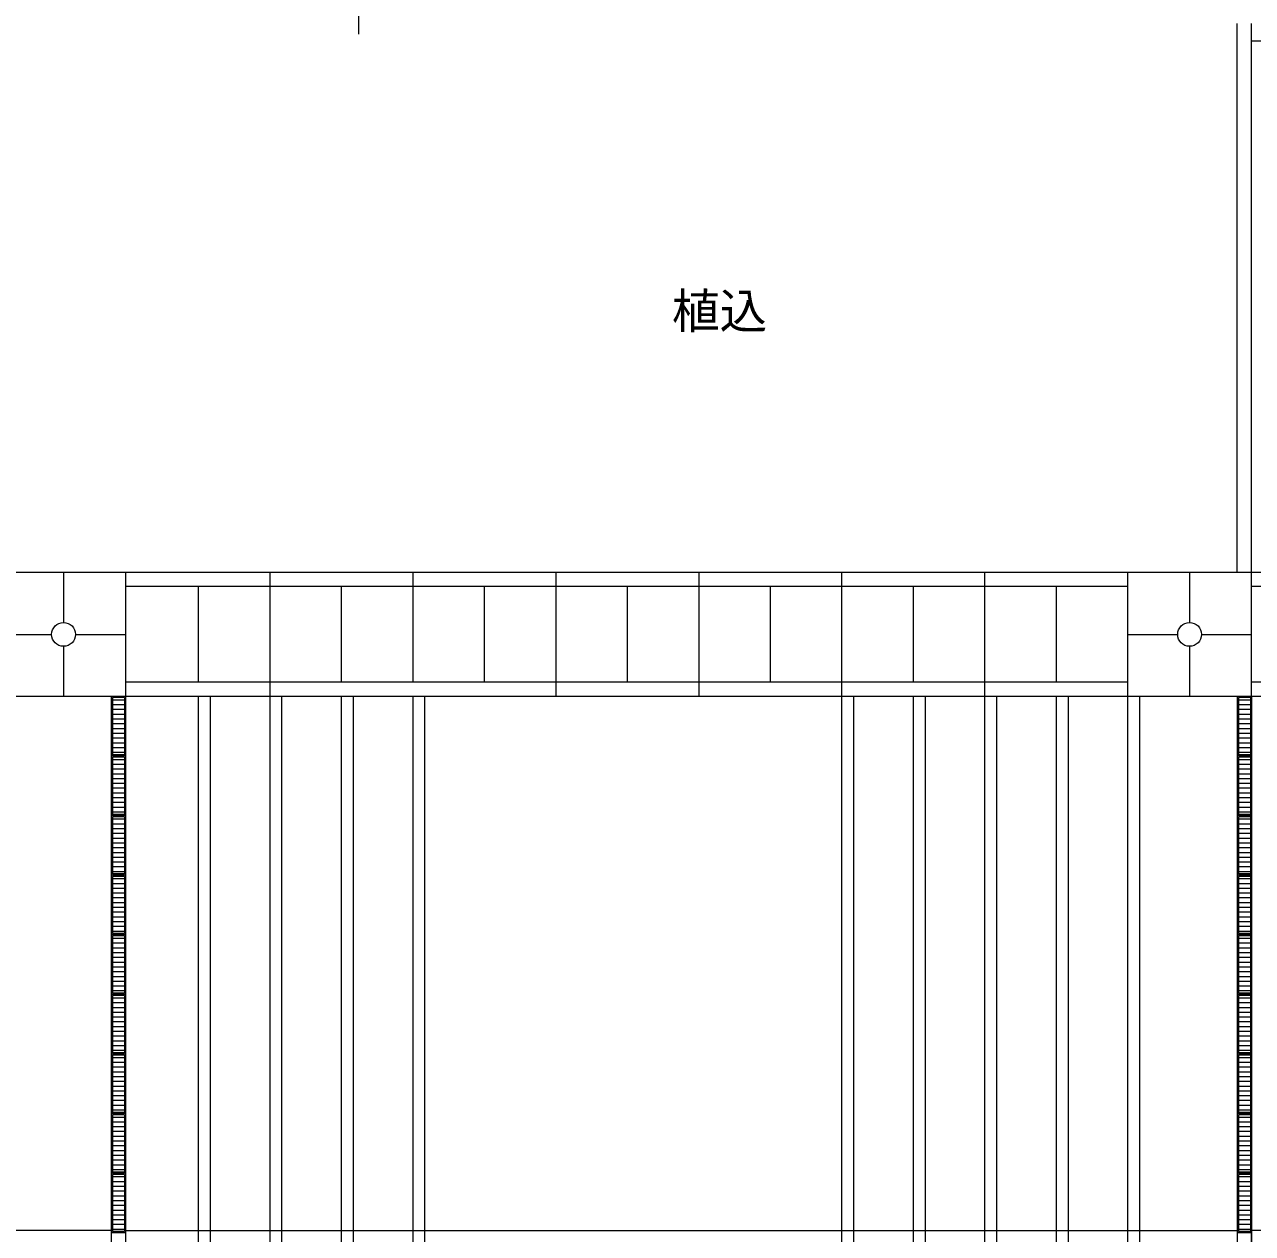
# Model space of a CAD drawing. Units: millimetres at full size, sheet at 1:200; details may follow other scales. Extents: x -96239 to 62349, y -170536 to 17264.
# Drawn here: x -46144 to -35839, y -30646 to -20506 of the extents above; entities that cross this region are included whole.
import ezdxf
from ezdxf.enums import TextEntityAlignment as Align

# ---------------------------------------------------------------- set-up
doc = ezdxf.new("R2010")
doc.units = ezdxf.units.MM
doc.header["$LTSCALE"] = 200
for name, color, linetype, lineweight in [('0-9_外景', 7, 'Continuous', 9), ('0-A_植樹', 7, 'Continuous', 9), ('0-C_タイル・側溝', 7, 'Continuous', 9)]:
    doc.layers.add(name, color=color, linetype=linetype, lineweight=lineweight)
doc.layers.add('0-E_屋外名', color=7, linetype='Continuous')
doc.styles.add('・', font='')
doc.styles.get('・').set_extended_font_data('・')

msp = doc.modelspace()

# ---------------------------------------------------------------- linework, layer by layer
at = {"layer": '0-9_外景'}
for p, q in [((-35966.1, -25101), (-35966.1, -20496.2)), ((-35846.1, -41786.2), (-35846.1, -20496.2)), ((-17956.1, -20646.2), (-35846.1, -20646.2)), ((-17986.1, -25101), (-75557.6, -25101)), ((-45816.1, -25101), (-45816.1, -25521.2)), ((-45296.1, -25101), (-45296.1, -26141)), ((-44086.1, -25101), (-44086.1, -26141)), ((-42886.1, -25101), (-42886.1, -26021)), ((-41686.1, -25101), (-41686.1, -26141)), ((-40486.1, -25101), (-40486.1, -26141)), ((-39286.1, -25101), (-39286.1, -26141)), ((-38086.1, -25101), (-38086.1, -26141)), ((-36886.1, -25101), (-36886.1, -26141)), ((-36366.1, -25101), (-36366.1, -25521.2)), ((-36886.1, -25221), (-45296.1, -25221)), ((-44686.1, -25221), (-44686.1, -26021)), ((-43486.1, -25221), (-43486.1, -26021)), ((-42286.1, -25221), (-42286.1, -26021)), ((-41086.1, -25221), (-41086.1, -26021)), ((-39886.1, -25221), (-39886.1, -26021)), ((-38686.1, -25221), (-38686.1, -26021)), ((-37486.1, -25221), (-37486.1, -26021)), ((-30586.1, -25221), (-35846.1, -25221)), ((-46336.1, -25621.2), (-45916.1, -25621.2)), ((-45716.1, -25621.2), (-45296.1, -25621.2)), ((-36886.1, -25621.2), (-36466.1, -25621.2)), ((-36266.1, -25621.2), (-35846.1, -25621.2)), ((-45816.1, -25721.2), (-45816.1, -26141)), ((-36366.1, -25721.2), (-36366.1, -26141)), ((-36886.1, -26021), (-45296.1, -26021)), ((-30586.1, -26021), (-35846.1, -26021)), ((17131.4, -26141), (-75689.5, -26141)), ((-44686.1, -26141), (-44686.1, -34841)), ((-44586.1, -26141), (-44586.1, -34841)), ((-44086.1, -26141), (-44086.1, -34841)), ((-43986.1, -26141), (-43986.1, -34841)), ((-43486.1, -26141), (-43486.1, -34841)), ((-43386.1, -26141), (-43386.1, -34841)), ((-42886.1, -26141), (-42886.1, -34841)), ((-42786.1, -26141), (-42786.1, -34841)), ((-39286.1, -26141), (-39286.1, -34841)), ((-39186.1, -26141), (-39186.1, -34841)), ((-38686.1, -26141), (-38686.1, -34841)), ((-38586.1, -26141), (-38586.1, -34841)), ((-38086.1, -26141), (-38086.1, -34841)), ((-37986.1, -26141), (-37986.1, -34841)), ((-37486.1, -26141), (-37486.1, -34841)), ((-37386.1, -26141), (-37386.1, -34841)), ((-36886.1, -26141), (-36886.1, -34841)), ((-36786.1, -26141), (-36786.1, -34841)), ((-45416.1, -30621), (-76257.7, -30621)), ((-45296.1, -30621), (-35966.1, -30621)), ((17131.4, -30621), (-35846.1, -30621))]:
    msp.add_line(p, q, dxfattribs=at)
for centre in [(-45816.1, -25621.2), (-36366.1, -25621.2)]:
    msp.add_circle(centre, 100, dxfattribs=at)
at = {"layer": '0-A_植樹', "color": 3}
msp.add_line((-43341.1, 5682.4), (-43341.1, -20586.9), dxfattribs=at)
at = {"layer": '0-C_タイル・側溝'}
for p, q in [((-45416.1, -26141), (-45416.1, -36141)), ((-45416.1, -26141), (-45416.1, -26641)), ((-45296.1, -26141), (-45416.1, -26141)), ((-45406.1, -26151), (-45406.1, -26631)), ((-45306.1, -26151), (-45406.1, -26151)), ((-45306.1, -26151), (-45306.1, -26631)), ((-45296.1, -26141), (-45296.1, -36141)), ((-45296.1, -26141), (-45296.1, -26641)), ((-35966.1, -26141), (-35966.1, -36141)), ((-35966.1, -26141), (-35966.1, -26641)), ((-35846.1, -26141), (-35966.1, -26141)), ((-35956.1, -26151), (-35956.1, -26631)), ((-35856.1, -26151), (-35956.1, -26151)), ((-35856.1, -26151), (-35856.1, -26631)), ((-35846.1, -26141), (-35846.1, -26641)), ((-45416.1, -26641), (-45416.1, -27141)), ((-45296.1, -26641), (-45416.1, -26641)), ((-45296.1, -26641), (-45416.1, -26641)), ((-45306.1, -26631), (-45406.1, -26631)), ((-45406.1, -26651), (-45406.1, -27131)), ((-45306.1, -26651), (-45406.1, -26651)), ((-45306.1, -26651), (-45306.1, -27131)), ((-45296.1, -26641), (-45296.1, -27141)), ((-35966.1, -26641), (-35966.1, -27141)), ((-35846.1, -26641), (-35966.1, -26641)), ((-35846.1, -26641), (-35966.1, -26641)), ((-35856.1, -26631), (-35956.1, -26631)), ((-35956.1, -26651), (-35956.1, -27131)), ((-35856.1, -26651), (-35956.1, -26651)), ((-35856.1, -26651), (-35856.1, -27131)), ((-35846.1, -26641), (-35846.1, -27141)), ((-45416.1, -27141), (-45416.1, -27641)), ((-45296.1, -27141), (-45416.1, -27141)), ((-45296.1, -27141), (-45416.1, -27141)), ((-45306.1, -27131), (-45406.1, -27131)), ((-45406.1, -27151), (-45406.1, -27631)), ((-45306.1, -27151), (-45406.1, -27151)), ((-45306.1, -27151), (-45306.1, -27631)), ((-45296.1, -27141), (-45296.1, -27641)), ((-35966.1, -27141), (-35966.1, -27641)), ((-35846.1, -27141), (-35966.1, -27141)), ((-35846.1, -27141), (-35966.1, -27141)), ((-35856.1, -27131), (-35956.1, -27131)), ((-35956.1, -27151), (-35956.1, -27631)), ((-35856.1, -27151), (-35956.1, -27151)), ((-35856.1, -27151), (-35856.1, -27631)), ((-35846.1, -27141), (-35846.1, -27641)), ((-45416.1, -27641), (-45416.1, -28141)), ((-45296.1, -27641), (-45416.1, -27641)), ((-45296.1, -27641), (-45416.1, -27641)), ((-45306.1, -27631), (-45406.1, -27631)), ((-45406.1, -27651), (-45406.1, -28131)), ((-45306.1, -27651), (-45406.1, -27651)), ((-45306.1, -27651), (-45306.1, -28131)), ((-45296.1, -27641), (-45296.1, -28141)), ((-35966.1, -27641), (-35966.1, -28141)), ((-35846.1, -27641), (-35966.1, -27641)), ((-35846.1, -27641), (-35966.1, -27641)), ((-35856.1, -27631), (-35956.1, -27631)), ((-35956.1, -27651), (-35956.1, -28131)), ((-35856.1, -27651), (-35956.1, -27651)), ((-35856.1, -27651), (-35856.1, -28131)), ((-35846.1, -27641), (-35846.1, -28141)), ((-45306.1, -28131), (-45406.1, -28131)), ((-35856.1, -28131), (-35956.1, -28131)), ((-45416.1, -28141), (-45416.1, -28641)), ((-45296.1, -28141), (-45416.1, -28141)), ((-45296.1, -28141), (-45416.1, -28141)), ((-45406.1, -28151), (-45406.1, -28631)), ((-45306.1, -28151), (-45406.1, -28151)), ((-45306.1, -28151), (-45306.1, -28631)), ((-45296.1, -28141), (-45296.1, -28641)), ((-35966.1, -28141), (-35966.1, -28641)), ((-35846.1, -28141), (-35966.1, -28141)), ((-35846.1, -28141), (-35966.1, -28141)), ((-35956.1, -28151), (-35956.1, -28631)), ((-35856.1, -28151), (-35956.1, -28151)), ((-35856.1, -28151), (-35856.1, -28631)), ((-35846.1, -28141), (-35846.1, -28641)), ((-45416.1, -28641), (-45416.1, -29141)), ((-45296.1, -28641), (-45416.1, -28641)), ((-45296.1, -28641), (-45416.1, -28641)), ((-45306.1, -28631), (-45406.1, -28631)), ((-45296.1, -28641), (-45296.1, -29141)), ((-35966.1, -28641), (-35966.1, -29141)), ((-35846.1, -28641), (-35966.1, -28641)), ((-35846.1, -28641), (-35966.1, -28641)), ((-35856.1, -28631), (-35956.1, -28631)), ((-35846.1, -28641), (-35846.1, -29141)), ((-45406.1, -28651), (-45406.1, -29131)), ((-45306.1, -28651), (-45406.1, -28651)), ((-45306.1, -28651), (-45306.1, -29131)), ((-35956.1, -28651), (-35956.1, -29131)), ((-35856.1, -28651), (-35956.1, -28651)), ((-35856.1, -28651), (-35856.1, -29131)), ((-45416.1, -29141), (-45416.1, -29641)), ((-45296.1, -29141), (-45416.1, -29141)), ((-45296.1, -29141), (-45416.1, -29141)), ((-45306.1, -29131), (-45406.1, -29131)), ((-45406.1, -29151), (-45406.1, -29631)), ((-45306.1, -29151), (-45406.1, -29151)), ((-45306.1, -29151), (-45306.1, -29631)), ((-45296.1, -29141), (-45296.1, -29641)), ((-35966.1, -29141), (-35966.1, -29641)), ((-35846.1, -29141), (-35966.1, -29141)), ((-35846.1, -29141), (-35966.1, -29141)), ((-35856.1, -29131), (-35956.1, -29131)), ((-35956.1, -29151), (-35956.1, -29631)), ((-35856.1, -29151), (-35956.1, -29151)), ((-35856.1, -29151), (-35856.1, -29631)), ((-35846.1, -29141), (-35846.1, -29641)), ((-45416.1, -29641), (-45416.1, -30141)), ((-45296.1, -29641), (-45416.1, -29641)), ((-45296.1, -29641), (-45416.1, -29641)), ((-45306.1, -29631), (-45406.1, -29631)), ((-45406.1, -29651), (-45406.1, -30131)), ((-45306.1, -29651), (-45406.1, -29651)), ((-45306.1, -29651), (-45306.1, -30131)), ((-45296.1, -29641), (-45296.1, -30141)), ((-35966.1, -29641), (-35966.1, -30141)), ((-35846.1, -29641), (-35966.1, -29641)), ((-35846.1, -29641), (-35966.1, -29641)), ((-35856.1, -29631), (-35956.1, -29631)), ((-35956.1, -29651), (-35956.1, -30131)), ((-35856.1, -29651), (-35956.1, -29651)), ((-35856.1, -29651), (-35856.1, -30131)), ((-35846.1, -29641), (-35846.1, -30141)), ((-45416.1, -30141), (-45416.1, -30641)), ((-45296.1, -30141), (-45416.1, -30141)), ((-45296.1, -30141), (-45416.1, -30141)), ((-45306.1, -30131), (-45406.1, -30131)), ((-45406.1, -30151), (-45406.1, -30631)), ((-45306.1, -30151), (-45406.1, -30151)), ((-45306.1, -30151), (-45306.1, -30631)), ((-45296.1, -30141), (-45296.1, -30641)), ((-35966.1, -30141), (-35966.1, -30641)), ((-35846.1, -30141), (-35966.1, -30141)), ((-35846.1, -30141), (-35966.1, -30141)), ((-35856.1, -30131), (-35956.1, -30131)), ((-35956.1, -30151), (-35956.1, -30631)), ((-35856.1, -30151), (-35956.1, -30151)), ((-35856.1, -30151), (-35856.1, -30631)), ((-35846.1, -30141), (-35846.1, -30641)), ((-45416.1, -30641), (-45416.1, -31141)), ((-45296.1, -30641), (-45416.1, -30641)), ((-45296.1, -30641), (-45416.1, -30641)), ((-45306.1, -30631), (-45406.1, -30631)), ((-45296.1, -30641), (-45296.1, -31141)), ((-35966.1, -30641), (-35966.1, -31141)), ((-35846.1, -30641), (-35966.1, -30641)), ((-35846.1, -30641), (-35966.1, -30641)), ((-35856.1, -30631), (-35956.1, -30631)), ((-35846.1, -30641), (-35846.1, -31141))]:
    msp.add_line(p, q, dxfattribs=at)
at = {"layer": '0-C_タイル・側溝', "color": 4, "lineweight": 5}
for p, q in [((-45406.1, -26169.6), (-45306.1, -26169.6)), ((-35956.1, -26169.6), (-35856.1, -26169.6)), ((-45406.1, -26209.6), (-45306.1, -26209.6)), ((-45406.1, -26249.6), (-45306.1, -26249.6)), ((-35956.1, -26209.6), (-35856.1, -26209.6)), ((-35956.1, -26249.6), (-35856.1, -26249.6)), ((-45406.1, -26289.6), (-45306.1, -26289.6)), ((-45406.1, -26329.6), (-45306.1, -26329.6)), ((-45406.1, -26369.6), (-45306.1, -26369.6)), ((-35956.1, -26289.6), (-35856.1, -26289.6)), ((-35956.1, -26329.6), (-35856.1, -26329.6)), ((-35956.1, -26369.6), (-35856.1, -26369.6)), ((-45406.1, -26409.6), (-45306.1, -26409.6)), ((-45406.1, -26449.6), (-45306.1, -26449.6)), ((-35956.1, -26409.6), (-35856.1, -26409.6)), ((-35956.1, -26449.6), (-35856.1, -26449.6)), ((-45406.1, -26489.6), (-45306.1, -26489.6)), ((-45406.1, -26529.6), (-45306.1, -26529.6)), ((-45406.1, -26569.6), (-45306.1, -26569.6)), ((-35956.1, -26489.6), (-35856.1, -26489.6)), ((-35956.1, -26529.6), (-35856.1, -26529.6)), ((-35956.1, -26569.6), (-35856.1, -26569.6)), ((-45406.1, -26609.6), (-45306.1, -26609.6)), ((-45406.1, -26669.6), (-45306.1, -26669.6)), ((-35956.1, -26609.6), (-35856.1, -26609.6)), ((-35956.1, -26669.6), (-35856.1, -26669.6)), ((-45406.1, -26709.6), (-45306.1, -26709.6)), ((-45406.1, -26749.6), (-45306.1, -26749.6)), ((-45406.1, -26789.6), (-45306.1, -26789.6)), ((-35956.1, -26709.6), (-35856.1, -26709.6)), ((-35956.1, -26749.6), (-35856.1, -26749.6)), ((-35956.1, -26789.6), (-35856.1, -26789.6)), ((-45406.1, -26829.6), (-45306.1, -26829.6)), ((-45406.1, -26869.6), (-45306.1, -26869.6)), ((-35956.1, -26829.6), (-35856.1, -26829.6)), ((-35956.1, -26869.6), (-35856.1, -26869.6)), ((-45406.1, -26909.6), (-45306.1, -26909.6)), ((-45406.1, -26949.6), (-45306.1, -26949.6)), ((-45406.1, -26989.6), (-45306.1, -26989.6)), ((-35956.1, -26909.6), (-35856.1, -26909.6)), ((-35956.1, -26949.6), (-35856.1, -26949.6)), ((-35956.1, -26989.6), (-35856.1, -26989.6)), ((-45406.1, -27029.6), (-45306.1, -27029.6)), ((-45406.1, -27069.6), (-45306.1, -27069.6)), ((-35956.1, -27029.6), (-35856.1, -27029.6)), ((-35956.1, -27069.6), (-35856.1, -27069.6)), ((-45406.1, -27109.6), (-45306.1, -27109.6)), ((-45406.1, -27169.6), (-45306.1, -27169.6)), ((-35956.1, -27109.6), (-35856.1, -27109.6)), ((-35956.1, -27169.6), (-35856.1, -27169.6)), ((-45406.1, -27209.6), (-45306.1, -27209.6)), ((-45406.1, -27249.6), (-45306.1, -27249.6)), ((-45406.1, -27289.6), (-45306.1, -27289.6)), ((-35956.1, -27209.6), (-35856.1, -27209.6)), ((-35956.1, -27249.6), (-35856.1, -27249.6)), ((-35956.1, -27289.6), (-35856.1, -27289.6)), ((-45406.1, -27329.6), (-45306.1, -27329.6)), ((-45406.1, -27369.6), (-45306.1, -27369.6)), ((-45406.1, -27409.6), (-45306.1, -27409.6)), ((-35956.1, -27329.6), (-35856.1, -27329.6)), ((-35956.1, -27369.6), (-35856.1, -27369.6)), ((-35956.1, -27409.6), (-35856.1, -27409.6)), ((-45406.1, -27449.6), (-45306.1, -27449.6)), ((-45406.1, -27489.6), (-45306.1, -27489.6)), ((-35956.1, -27449.6), (-35856.1, -27449.6)), ((-35956.1, -27489.6), (-35856.1, -27489.6)), ((-45406.1, -27529.6), (-45306.1, -27529.6)), ((-45406.1, -27569.6), (-45306.1, -27569.6)), ((-45406.1, -27609.6), (-45306.1, -27609.6)), ((-35956.1, -27529.6), (-35856.1, -27529.6)), ((-35956.1, -27569.6), (-35856.1, -27569.6)), ((-35956.1, -27609.6), (-35856.1, -27609.6)), ((-45406.1, -27669.6), (-45306.1, -27669.6)), ((-45406.1, -27709.6), (-45306.1, -27709.6)), ((-35956.1, -27669.6), (-35856.1, -27669.6)), ((-35956.1, -27709.6), (-35856.1, -27709.6)), ((-45406.1, -27749.6), (-45306.1, -27749.6)), ((-45406.1, -27789.6), (-45306.1, -27789.6)), ((-35956.1, -27749.6), (-35856.1, -27749.6)), ((-35956.1, -27789.6), (-35856.1, -27789.6)), ((-45406.1, -27829.6), (-45306.1, -27829.6)), ((-45406.1, -27869.6), (-45306.1, -27869.6)), ((-45406.1, -27909.6), (-45306.1, -27909.6)), ((-35956.1, -27829.6), (-35856.1, -27829.6)), ((-35956.1, -27869.6), (-35856.1, -27869.6)), ((-35956.1, -27909.6), (-35856.1, -27909.6)), ((-45406.1, -27949.6), (-45306.1, -27949.6)), ((-45406.1, -27989.6), (-45306.1, -27989.6)), ((-45406.1, -28029.6), (-45306.1, -28029.6)), ((-35956.1, -27949.6), (-35856.1, -27949.6)), ((-35956.1, -27989.6), (-35856.1, -27989.6)), ((-35956.1, -28029.6), (-35856.1, -28029.6)), ((-45406.1, -28069.6), (-45306.1, -28069.6)), ((-45406.1, -28109.6), (-45306.1, -28109.6)), ((-35956.1, -28069.6), (-35856.1, -28069.6)), ((-35956.1, -28109.6), (-35856.1, -28109.6)), ((-45406.1, -28169.6), (-45306.1, -28169.6)), ((-45406.1, -28209.6), (-45306.1, -28209.6)), ((-35956.1, -28169.6), (-35856.1, -28169.6)), ((-35956.1, -28209.6), (-35856.1, -28209.6)), ((-45406.1, -28249.6), (-45306.1, -28249.6)), ((-45406.1, -28289.6), (-45306.1, -28289.6)), ((-45406.1, -28329.6), (-45306.1, -28329.6)), ((-35956.1, -28249.6), (-35856.1, -28249.6)), ((-35956.1, -28289.6), (-35856.1, -28289.6)), ((-35956.1, -28329.6), (-35856.1, -28329.6)), ((-45406.1, -28369.6), (-45306.1, -28369.6)), ((-45406.1, -28409.6), (-45306.1, -28409.6)), ((-35956.1, -28369.6), (-35856.1, -28369.6)), ((-35956.1, -28409.6), (-35856.1, -28409.6)), ((-45406.1, -28449.6), (-45306.1, -28449.6)), ((-45406.1, -28489.6), (-45306.1, -28489.6)), ((-45406.1, -28529.6), (-45306.1, -28529.6)), ((-35956.1, -28449.6), (-35856.1, -28449.6)), ((-35956.1, -28489.6), (-35856.1, -28489.6)), ((-35956.1, -28529.6), (-35856.1, -28529.6)), ((-45406.1, -28569.6), (-45306.1, -28569.6)), ((-45406.1, -28609.6), (-45306.1, -28609.6)), ((-35956.1, -28569.6), (-35856.1, -28569.6)), ((-35956.1, -28609.6), (-35856.1, -28609.6)), ((-45406.1, -28669.6), (-45306.1, -28669.6)), ((-45406.1, -28709.6), (-45306.1, -28709.6)), ((-45406.1, -28749.6), (-45306.1, -28749.6)), ((-35956.1, -28669.6), (-35856.1, -28669.6)), ((-35956.1, -28709.6), (-35856.1, -28709.6)), ((-35956.1, -28749.6), (-35856.1, -28749.6)), ((-45406.1, -28789.6), (-45306.1, -28789.6)), ((-45406.1, -28829.6), (-45306.1, -28829.6)), ((-35956.1, -28789.6), (-35856.1, -28789.6)), ((-35956.1, -28829.6), (-35856.1, -28829.6)), ((-45406.1, -28869.6), (-45306.1, -28869.6)), ((-45406.1, -28909.6), (-45306.1, -28909.6)), ((-45406.1, -28949.6), (-45306.1, -28949.6)), ((-35956.1, -28869.6), (-35856.1, -28869.6)), ((-35956.1, -28909.6), (-35856.1, -28909.6)), ((-35956.1, -28949.6), (-35856.1, -28949.6)), ((-45406.1, -28989.6), (-45306.1, -28989.6)), ((-45406.1, -29029.6), (-45306.1, -29029.6)), ((-35956.1, -28989.6), (-35856.1, -28989.6)), ((-35956.1, -29029.6), (-35856.1, -29029.6)), ((-45406.1, -29069.6), (-45306.1, -29069.6)), ((-45406.1, -29109.6), (-45306.1, -29109.6)), ((-35956.1, -29069.6), (-35856.1, -29069.6)), ((-35956.1, -29109.6), (-35856.1, -29109.6)), ((-45406.1, -29169.6), (-45306.1, -29169.6)), ((-45406.1, -29209.6), (-45306.1, -29209.6)), ((-45406.1, -29249.6), (-45306.1, -29249.6)), ((-35956.1, -29169.6), (-35856.1, -29169.6)), ((-35956.1, -29209.6), (-35856.1, -29209.6)), ((-35956.1, -29249.6), (-35856.1, -29249.6)), ((-45406.1, -29289.6), (-45306.1, -29289.6)), ((-45406.1, -29329.6), (-45306.1, -29329.6)), ((-35956.1, -29289.6), (-35856.1, -29289.6)), ((-35956.1, -29329.6), (-35856.1, -29329.6)), ((-45406.1, -29369.6), (-45306.1, -29369.6)), ((-45406.1, -29409.6), (-45306.1, -29409.6)), ((-45406.1, -29449.6), (-45306.1, -29449.6)), ((-35956.1, -29369.6), (-35856.1, -29369.6)), ((-35956.1, -29409.6), (-35856.1, -29409.6)), ((-35956.1, -29449.6), (-35856.1, -29449.6)), ((-45406.1, -29489.6), (-45306.1, -29489.6)), ((-45406.1, -29529.6), (-45306.1, -29529.6)), ((-45406.1, -29569.6), (-45306.1, -29569.6)), ((-35956.1, -29489.6), (-35856.1, -29489.6)), ((-35956.1, -29529.6), (-35856.1, -29529.6)), ((-35956.1, -29569.6), (-35856.1, -29569.6)), ((-45406.1, -29609.6), (-45306.1, -29609.6)), ((-45406.1, -29669.6), (-45306.1, -29669.6)), ((-35956.1, -29609.6), (-35856.1, -29609.6)), ((-35956.1, -29669.6), (-35856.1, -29669.6)), ((-45406.1, -29709.6), (-45306.1, -29709.6)), ((-45406.1, -29749.6), (-45306.1, -29749.6)), ((-35956.1, -29709.6), (-35856.1, -29709.6)), ((-35956.1, -29749.6), (-35856.1, -29749.6)), ((-45406.1, -29789.6), (-45306.1, -29789.6)), ((-45406.1, -29829.6), (-45306.1, -29829.6)), ((-45406.1, -29869.6), (-45306.1, -29869.6)), ((-35956.1, -29789.6), (-35856.1, -29789.6)), ((-35956.1, -29829.6), (-35856.1, -29829.6)), ((-35956.1, -29869.6), (-35856.1, -29869.6)), ((-45406.1, -29909.6), (-45306.1, -29909.6)), ((-45406.1, -29949.6), (-45306.1, -29949.6)), ((-35956.1, -29909.6), (-35856.1, -29909.6)), ((-35956.1, -29949.6), (-35856.1, -29949.6)), ((-45406.1, -29989.6), (-45306.1, -29989.6)), ((-45406.1, -30029.6), (-45306.1, -30029.6)), ((-45406.1, -30069.6), (-45306.1, -30069.6)), ((-35956.1, -29989.6), (-35856.1, -29989.6)), ((-35956.1, -30029.6), (-35856.1, -30029.6)), ((-35956.1, -30069.6), (-35856.1, -30069.6)), ((-45406.1, -30109.6), (-45306.1, -30109.6)), ((-45406.1, -30169.6), (-45306.1, -30169.6)), ((-35956.1, -30109.6), (-35856.1, -30109.6)), ((-35956.1, -30169.6), (-35856.1, -30169.6)), ((-45406.1, -30209.6), (-45306.1, -30209.6)), ((-45406.1, -30249.6), (-45306.1, -30249.6)), ((-45406.1, -30289.6), (-45306.1, -30289.6)), ((-35956.1, -30209.6), (-35856.1, -30209.6)), ((-35956.1, -30249.6), (-35856.1, -30249.6)), ((-35956.1, -30289.6), (-35856.1, -30289.6)), ((-45406.1, -30329.6), (-45306.1, -30329.6)), ((-45406.1, -30369.6), (-45306.1, -30369.6)), ((-35956.1, -30329.6), (-35856.1, -30329.6)), ((-35956.1, -30369.6), (-35856.1, -30369.6)), ((-45406.1, -30409.6), (-45306.1, -30409.6)), ((-45406.1, -30449.6), (-45306.1, -30449.6)), ((-45406.1, -30489.6), (-45306.1, -30489.6)), ((-35956.1, -30409.6), (-35856.1, -30409.6)), ((-35956.1, -30449.6), (-35856.1, -30449.6)), ((-35956.1, -30489.6), (-35856.1, -30489.6)), ((-45406.1, -30529.6), (-45306.1, -30529.6)), ((-45406.1, -30569.6), (-45306.1, -30569.6)), ((-35956.1, -30529.6), (-35856.1, -30529.6)), ((-35956.1, -30569.6), (-35856.1, -30569.6)), ((-45406.1, -30609.6), (-45306.1, -30609.6)), ((-35956.1, -30609.6), (-35856.1, -30609.6))]:
    msp.add_line(p, q, dxfattribs=at)

# ---------------------------------------------------------------- texts
at = {"layer": '0-E_屋外名', "style": '・'}
msp.add_text('植込', height=293.3, dxfattribs=at).set_placement((-40711, -23142.4), align=Align.BOTTOM_LEFT)

doc.saveas('drawing.dxf')
